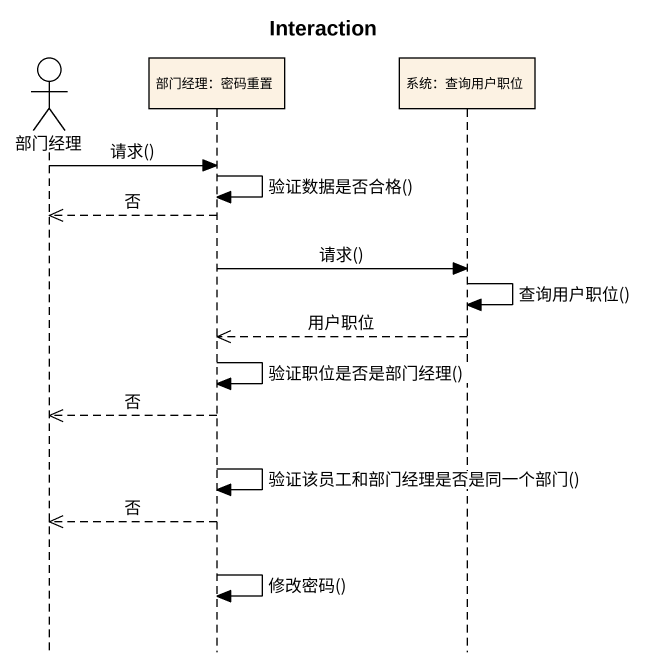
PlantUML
@startuml
title Interaction
hide footbox
actor 部门经理
participant "部门经理：密码重置" as 部门经理_密码重置
participant "系统：查询用户职位" as 系统_查询用户职位

部门经理 -> 部门经理_密码重置 : 请求()
部门经理_密码重置 -> 部门经理_密码重置 : 验证数据是否合格()
部门经理_密码重置 -->> 部门经理 : 否
部门经理_密码重置 -> 系统_查询用户职位 : 请求()
系统_查询用户职位 -> 系统_查询用户职位 : 查询用户职位()
系统_查询用户职位 -->> 部门经理_密码重置 : 用户职位
部门经理_密码重置 -> 部门经理_密码重置 : 验证职位是否是部门经理()
部门经理_密码重置 -->> 部门经理 : 否
部门经理_密码重置 -> 部门经理_密码重置 : 验证该员工和部门经理是否是同一个部门()
部门经理_密码重置 -->> 部门经理 : 否
部门经理_密码重置 -> 部门经理_密码重置 : 修改密码()
@enduml
